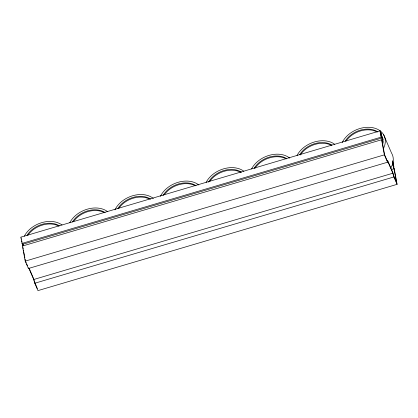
<?xml version="1.0" encoding="UTF-8"?>
<svg xmlns="http://www.w3.org/2000/svg" width="418" height="418" viewBox="0 0 418 418"><rect width="100%" height="100%" fill="white"/><g stroke="black" fill="none" stroke-linecap="round" stroke-linejoin="round"><path stroke-width="0.63" d="M28.873 268.299L33.712 279.506L34.767 283.242L37.949 290.615L397.1 184.333L393.918 176.96L392.863 173.224L387.773 161.432L387.549 162.221L28.398 268.497L28.623 267.708M20.947 237.131L380.098 130.85M21.966 243.422L381.117 137.146L381.529 138.102L22.379 244.378L20.984 238.072A2.91 0.329 73.5 0 1 21.052 237.178M381.529 138.102C378.776 125.238 382.496 137.569 382.47 140.809L381.597 139.758L22.447 246.04L25.216 261.13L28.398 268.497M25.216 261.13L384.367 154.848L387.549 162.221M391.504 169.525L394.007 168.783L392.298 163.145M33.712 279.506L392.863 173.224M34.767 283.242L393.918 176.96M21.506 238.73L21.422 239.169M383.567 134.601L391.525 153.03A23.272 16.84 -23.4 0 1 390.835 167.947M29.187 268.387L33.257 277.824M25.43 260.994L26.188 262.744M26.689 263.91L27.447 265.66M37.333 288.566L34.229 280.953M33.513 278.414L34.062 280.353M397.1 184.333L394.331 169.243L392.507 162.994M392.695 161.625L393.85 166.63L392.868 161.28A2.91 0.329 73.5 0 0 392.742 160.674M394.007 168.783L396.489 182.285L393.719 175.874L392.664 172.132L387.57 160.34L387.35 161.129L384.581 154.717L382.104 141.216L382.972 142.266L381.43 134.183A2.91 0.329 73.5 0 0 380.354 131.137A2.91 0.329 73.5 0 0 380.134 131.795L381.117 137.146M381.597 139.758L384.367 154.848M22.917 243.61L23.142 244.844M22.755 244.023L23.095 245.862M21.741 240.904L21.955 242.064M22.17 243.224L22.379 244.378M22.953 247.498L23.178 248.726M23.403 249.954L23.627 251.181M23.852 252.404L24.416 255.476M24.641 256.699L24.866 257.927M25.09 259.155L25.32 260.383M300.317 154.968A20.921 15.142 -23.4 0 1 331.678 145.454M297.015 155.517A23.272 16.84 -23.4 0 1 334.703 144.304M299.685 154.744A20.921 15.142 -23.4 0 1 331.897 145.03M27.969 235.156A20.921 15.142 -23.4 0 1 58.985 226.148M22.64 245.983A23.272 16.84 -23.4 0 1 22.436 244.065M24.322 236.207A23.272 16.84 -23.4 0 1 62.016 224.999M26.992 235.439A20.921 15.142 -23.4 0 1 59.21 225.725M209.758 181.36A20.921 15.142 -23.4 0 1 240.778 172.352M206.116 182.415A23.272 16.84 -23.4 0 1 243.809 171.202M208.488 182.159A20.921 15.142 -23.4 0 1 241.52 172.263M73.416 221.707A20.921 15.142 -23.4 0 1 104.437 212.699M69.775 222.757A23.272 16.84 -23.4 0 1 107.463 211.55M72.445 221.989A20.921 15.142 -23.4 0 1 105.174 212.61M164.311 194.809A20.921 15.142 -23.4 0 1 195.331 185.801M160.418 196.376A23.272 16.84 -23.4 0 1 198.816 185.012M163.041 195.608A20.921 15.142 -23.4 0 1 196.068 185.712M254.87 168.417A20.921 15.142 -23.4 0 1 286.231 158.903M251.563 168.966A23.272 16.84 -23.4 0 1 289.711 158.114M254.233 168.193A20.921 15.142 -23.4 0 1 286.45 158.479M118.864 208.258A20.921 15.142 -23.4 0 1 149.325 198.958M114.971 209.826A23.272 16.84 -23.4 0 1 153.369 198.461M117.892 208.54A20.921 15.142 -23.4 0 1 150.621 199.161M346.104 141.012A20.921 15.142 -23.4 0 1 377.125 132.004M382.334 137.412A20.921 15.142 -23.4 0 1 383.081 139.56M342.211 142.58A23.272 16.84 -23.4 0 1 371.963 127.563A23.272 16.84 -23.4 0 1 383.165 149.007M381.488 135.678A20.921 15.142 -23.4 0 1 382.679 144.685M345.132 141.294A20.921 15.142 -23.4 0 1 377.862 131.916"/></g></svg>
